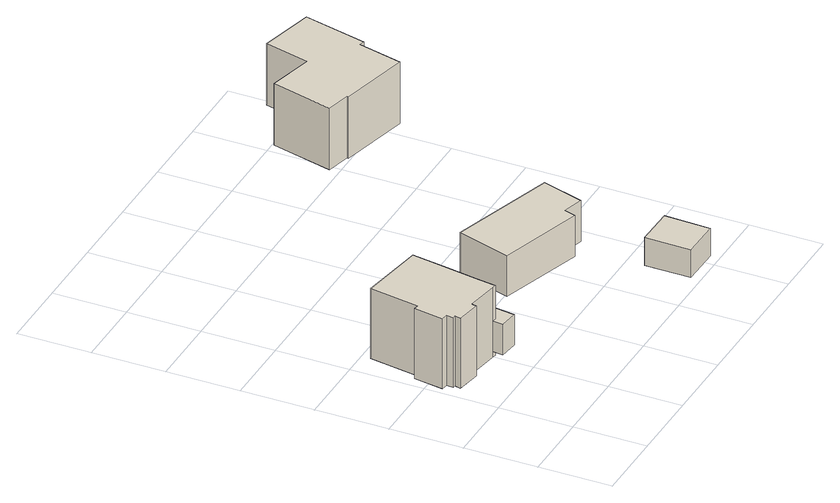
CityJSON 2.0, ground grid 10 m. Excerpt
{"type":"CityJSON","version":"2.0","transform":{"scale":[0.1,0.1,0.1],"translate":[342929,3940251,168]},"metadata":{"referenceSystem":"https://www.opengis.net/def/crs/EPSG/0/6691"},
"CityObjects":{
"building1":{"type":"Building","attributes":{"usage":"413","measuredHeight":11.7,"storeysAboveGround":2,"BuildingIDAttribute.prefecture":"14","BuildingIDAttribute.city":"14151","BuildingDetailAttribute.totalFloorArea":161.8,"BuildingDetailAttribute.buildingFootprintArea":80.9,"BuildingDetailAttribute.buildingStructureType":"601","BuildingDetailAttribute.buildingStructureOrgType":"1","BuildingDetailAttribute.orgUsage":"30","BuildingDetailAttribute.surveyYear":2015,"BuildingLandSlideRiskAttribute.description":"1","BuildingLandSlideRiskAttribute.areaType":"1"},"geometry":[{"type":"Solid","lod":"1","boundaries":[[[[0,1,2,3,4,5,6,7,8,9,10,11,12,13,14]],[[13,15,16,14]],[[12,17,15,13]],[[11,18,17,12]],[[10,19,18,11]],[[9,20,19,10]],[[8,21,20,9]],[[7,22,21,8]],[[6,23,22,7]],[[5,24,23,6]],[[4,25,24,5]],[[3,26,25,4]],[[2,27,26,3]],[[1,28,27,2]],[[0,29,28,1]],[[14,16,29,0]],[[15,17,18,19,20,21,22,23,24,25,26,27,28,29,16]]]]}]},
"building2":{"type":"Building","attributes":{"measuredHeight":7.5,"BuildingIDAttribute.prefecture":"14","BuildingIDAttribute.city":"14151","BuildingDetailAttribute.surveyYear":2015,"BuildingLandSlideRiskAttribute.description":"1","BuildingLandSlideRiskAttribute.areaType":"1"},"geometry":[{"type":"Solid","lod":"1","boundaries":[[[[30,31,32,33,34,35]],[[34,36,37,35]],[[33,38,36,34]],[[32,39,38,33]],[[31,40,39,32]],[[30,41,40,31]],[[35,37,41,30]],[[36,38,39,40,41,37]]]]}]},
"building3":{"type":"Building","attributes":{"measuredHeight":6,"BuildingIDAttribute.prefecture":"14","BuildingIDAttribute.city":"14151","BuildingDetailAttribute.surveyYear":2015,"BuildingLandSlideRiskAttribute.description":"1","BuildingLandSlideRiskAttribute.areaType":"1"},"geometry":[{"type":"Solid","lod":"1","boundaries":[[[[42,43,44,45]],[[44,46,47,45]],[[43,48,46,44]],[[42,49,48,43]],[[45,47,49,42]],[[46,48,49,47]]]]}]},
"building4":{"type":"Building","attributes":{"usage":"411","measuredHeight":6.4,"storeysAboveGround":1,"BuildingIDAttribute.prefecture":"14","BuildingIDAttribute.city":"14151","BuildingDetailAttribute.totalFloorArea":106.44,"BuildingDetailAttribute.buildingFootprintArea":106.44,"BuildingDetailAttribute.buildingStructureType":"601","BuildingDetailAttribute.buildingStructureOrgType":"1","BuildingDetailAttribute.orgUsage":"10","BuildingDetailAttribute.surveyYear":2015,"BuildingLandSlideRiskAttribute.description":"1","BuildingLandSlideRiskAttribute.areaType":"1"},"geometry":[{"type":"Solid","lod":"1","boundaries":[[[[50,51,52,53,54,55]],[[54,56,57,55]],[[53,58,56,54]],[[52,59,58,53]],[[51,60,59,52]],[[50,61,60,51]],[[55,57,61,50]],[[56,58,59,60,61,57]]]]}]},
"building5":{"type":"Building","attributes":{"measuredHeight":4.4,"BuildingIDAttribute.prefecture":"14","BuildingIDAttribute.city":"14151","BuildingDetailAttribute.surveyYear":2015,"BuildingLandSlideRiskAttribute.description":"1","BuildingLandSlideRiskAttribute.areaType":"1"},"geometry":[{"type":"Solid","lod":"1","boundaries":[[[[62,63,64,65]],[[64,66,67,65]],[[63,68,66,64]],[[62,69,68,63]],[[65,67,69,62]],[[66,68,69,67]]]]}]},
"building6":{"type":"Building","attributes":{"usage":"411","measuredHeight":11,"storeysAboveGround":2,"BuildingIDAttribute.prefecture":"14","BuildingIDAttribute.city":"14151","BuildingDetailAttribute.totalFloorArea":159.39,"BuildingDetailAttribute.buildingFootprintArea":79.69,"BuildingDetailAttribute.buildingStructureType":"601","BuildingDetailAttribute.buildingStructureOrgType":"1","BuildingDetailAttribute.orgUsage":"10","BuildingDetailAttribute.surveyYear":2015,"BuildingLandSlideRiskAttribute.description":"1","BuildingLandSlideRiskAttribute.areaType":"1"},"geometry":[{"type":"Solid","lod":"1","boundaries":[[[[70,71,72,73,74,75,76,77,78,79]],[[78,80,81,79]],[[77,82,80,78]],[[76,83,82,77]],[[75,84,83,76]],[[74,85,84,75]],[[73,86,85,74]],[[72,87,86,73]],[[71,88,87,72]],[[70,89,88,71]],[[79,81,89,70]],[[80,82,83,84,85,86,87,88,89,81]]]]}]}
},
"vertices":[
[23,220,5],[34,288,5],[124,274,5],[116,224,5],[109,182,5],[105,154,5],[99,155,5],[55,162,5],[54,155,5],[20,161,5],[22,169,5],[18,169,5],[19,179,5],[10,180,5],[16,221,5],[10,180,106],[16,221,106],[19,179,106],[18,169,106],[22,169,106],[20,161,106],[54,155,106],[55,162,106],[99,155,106],[105,154,106],[109,182,106],[116,224,106],[124,274,106],[34,288,106],[23,220,106],
[123,137,14],[97,140,14],[99,155,14],[105,154,14],[109,182,14],[129,180,14],[109,182,58],[129,180,58],[105,154,58],[99,155,58],[97,140,58],[123,137,58],
[134,221,20],[116,224,20],[124,274,20],[140,271,20],[124,274,55],[140,271,55],[116,224,55],[134,221,55],
[356,158,22],[328,166,22],[323,150,22],[206,186,22],[229,260,22],[374,215,22],[229,260,81],[374,215,81],[206,186,81],[323,150,81],[328,166,81],[356,158,81],
[414,73,9],[412,10,9],[358,11,9],[359,74,9],[358,11,49],[359,74,49],[412,10,49],[414,73,49],
[385,540,71],[400,601,71],[475,583,71],[454,496,71],[447,498,71],[432,437,71],[335,460,71],[335,462,71],[302,470,71],[323,555,71],[302,470,160],[323,555,160],[335,462,160],[335,460,160],[432,437,160],[447,498,160],[454,496,160],[475,583,160],[400,601,160],[385,540,160]
]}
